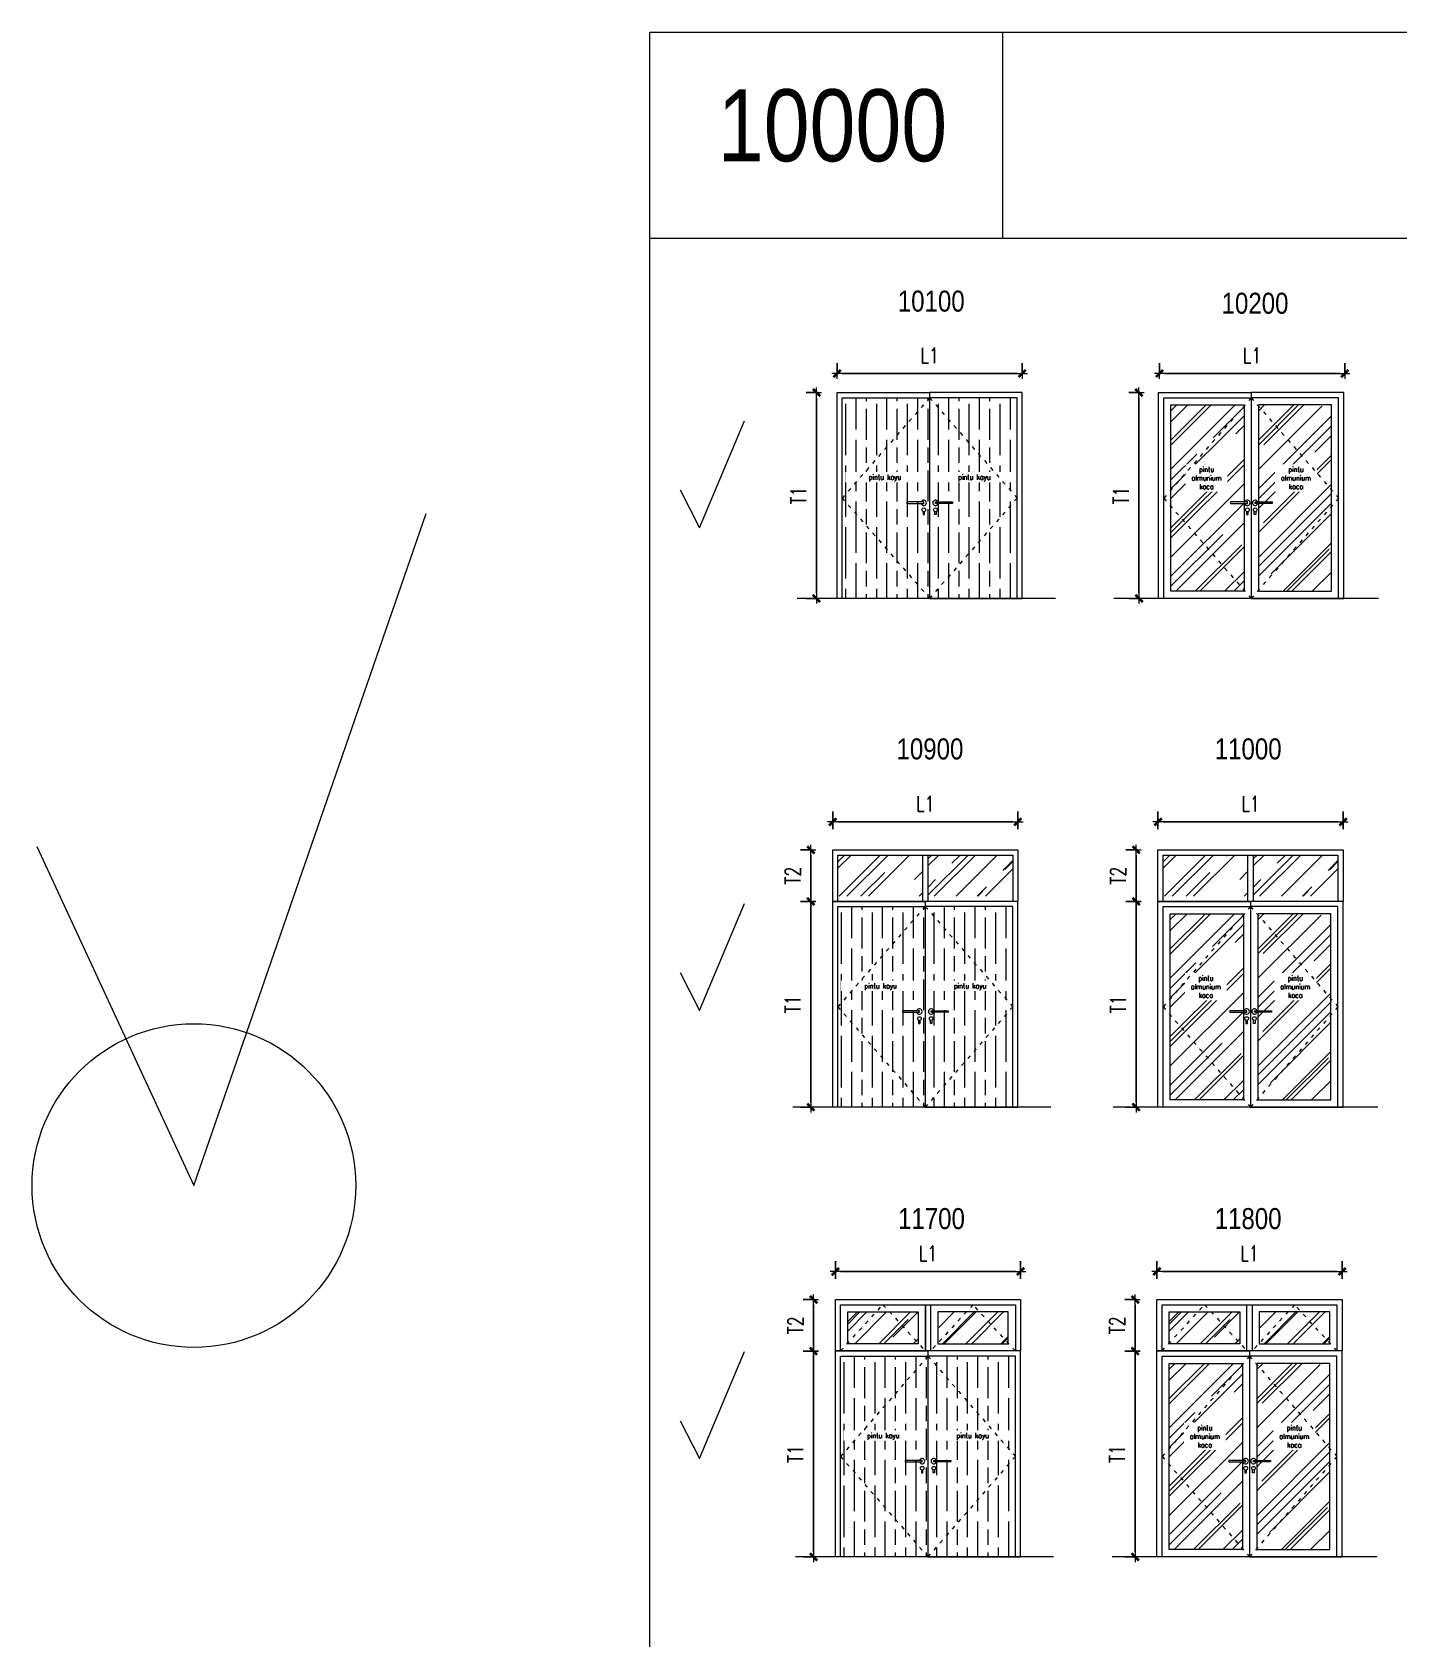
# Model space of a CAD drawing. Header units: centimetres. Extents: x 241563 to 294181, y -34797 to 61752.
# Drawn here: x 241729 to 255016, y 46141 to 61752 of the extents above; entities that cross this region are included whole.
import ezdxf

# ---------------------------------------------------------------- set-up
doc = ezdxf.new("R2010")
doc.units = ezdxf.units.CM
doc.header["$MEASUREMENT"] = 0
doc.linetypes.add('ACAD_ISO03W100', pattern=[30, 12, -18])
doc.layers.add('0.00', color=130, linetype='Continuous', lineweight=0)
doc.layers.add('0.09', color=30, linetype='Continuous', lineweight=9)
doc.styles.add('51DIM', font='SIMPLEX.shx', dxfattribs={"width": 0.85})
doc.styles.add('ISO', font='ARIALN.TTF')
doc.styles.add('TEXT', font='simplex.shx', dxfattribs={"width": 0.75})
doc.dimstyles.new('D100B', dxfattribs={"dimscale": 100, "dimtxt": 1.5, "dimasz": 0.5, "dimexe": 1, "dimexo": 2, "dimgap": 1, "dimtad": 1, "dimdec": 0, "dimzin": 0, "dimdsep": 46, "dimtxsty": 'TEXT', "dimblk1": 'tick', "dimblk2": 'tick', "dimsah": 1, "dimcen": 0, "dimclre": 15, "dimadec": 0, "dimazin": 0, "dimtfac": 1, "dimtdec": 0, "dimtix": 1, "dimtmove": 2, "dimatfit": 3, "dimldrblk": 'tick', "dimfxl": 1, "dimtolj": 1, "dimtzin": 0, "dimarcsym": 0})
pattern_1 = [(90, (1339.4, 39292.12), (300, -2e-14), [500, -100]), (90, (1439.4, 39192.12), (300, -2e-14), [300, -75, 150, -75]), (90, (1539.4, 39042.12), (300, -2e-14), [500, -100])]
pattern_2 = [(45, (1857.37, 39292.12), (254.55844, 678.8225), [4500, -600, 1500, -300]), (45, (2033.44, 39680.32), (-494.26764, 70.0036), [900, -99, 1800, -225]), (45, (1783.12, 39578.5), (960.95812, 1245.21504), [2400, -420, 1200, -300])]
pattern_3 = [(90, (1297.06, 34349.05), (300, -2e-14), [500, -100]), (90, (1397.06, 34249.05), (300, -2e-14), [300, -75, 150, -75]), (90, (1497.06, 34099.05), (300, -2e-14), [500, -100])]
pattern_4 = [(45, (1850.83, 34349.05), (254.55844, 678.8225), [4500, -600, 1500, -300]), (45, (2026.9, 34737.25), (-494.26764, 70.0036), [900, -99, 1800, -225]), (45, (1776.58, 34635.43), (960.95812, 1245.21504), [2400, -420, 1200, -300])]
pattern_5 = [(90, (1323.14, 29980.36), (300, -2e-14), [500, -100]), (90, (1423.14, 29880.36), (300, -2e-14), [300, -75, 150, -75]), (90, (1523.14, 29730.36), (300, -2e-14), [500, -100])]
pattern_6 = [(45, (1841.1, 29980.36), (254.55844, 678.8225), [4500, -600, 1500, -300]), (45, (2017.2, 30368.56), (-494.26764, 70.0036), [900, -99, 1800, -225]), (45, (1766.87, 30266.74), (960.95812, 1245.21504), [2400, -420, 1200, -300])]
pattern_7 = [(45, (-63713.97, 16622.5), (254.55844, 678.8225), [4500, -600, 1500, -300]), (45, (-63537.9, 17010.7), (-494.26764, 70.00357), [900, -99, 1800, -225]), (45, (-63788.21, 16908.87), (960.95812, 1245.21504), [2400, -420, 1200, -300])]
pattern_8 = [(45, (-60587.63, 16622.5), (254.55844, 678.8225), [4500, -600, 1500, -300]), (45, (-60411.56, 17010.7), (-494.26764, 70.00357), [900, -99, 1800, -225]), (45, (-60661.87, 16908.87), (960.95812, 1245.21504), [2400, -420, 1200, -300])]

# ---------------------------------------------------------------- blocks, each defined once
blk = doc.blocks.new('tick')
for p, q in [((-1, 0), (1, 0)), ((0, 1), (0, -1))]:
    blk.add_line(p, q)
at = {"const_width": 0.5}
blk.add_lwpolyline([(-0.71, -0.71), (0.71, 0.71)], dxfattribs=at)
blk = doc.blocks.new('*D11')
at = {"layer": '0.00', "color": 15, "linetype": 'Continuous', "lineweight": -2, "ltscale": 2, "transparency": 16777216}
for p, q in [((249354, 58250), (249254, 58250)), ((249354, 56250), (249254, 56250))]:
    blk.add_line(p, q, dxfattribs=at)
at = {"layer": '0.00', "color": 0, "linetype": 'Continuous', "lineweight": -2, "ltscale": 2, "transparency": 16777216}
blk.add_line((249354, 58200), (249354, 56300), dxfattribs=at)
at = {"layer": 'Defpoints', "color": 0, "linetype": 'Continuous', "ltscale": 2, "transparency": 16777216}
for p in [(249554, 58250), (249354, 56250), (249554, 56250)]:
    blk.add_point(p, dxfattribs=at)
at = {"layer": '0.00', "color": 0, "linetype": 'Continuous', "lineweight": -2, "ltscale": 2, "transparency": 16777216, "xscale": 50, "yscale": 50, "zscale": 50}
for p, rotation in [((249354, 58250), 90), ((249354, 56250), 270)]:
    blk.add_blockref('tick', p, dxfattribs=dict(at, rotation=rotation))
at = {"layer": '0.00', "color": 0, "linetype": 'Continuous', "ltscale": 2, "transparency": 16777216, "insert": (249179, 57250), "char_height": 150, "attachment_point": 5, "rotation": 90, "style": 'TEXT'}
blk.add_mtext('\\A1;T1', dxfattribs=at)
blk = doc.blocks.new('*D12')
at = {"layer": '0.00', "color": 15, "linetype": 'Continuous', "lineweight": -2, "ltscale": 2, "transparency": 16777216}
for p, q in [((249554, 58450), (249554, 58535)), ((251354, 58450), (251354, 58535))]:
    blk.add_line(p, q, dxfattribs=at)
at = {"layer": '0.00', "color": 0, "linetype": 'Continuous', "lineweight": -2, "ltscale": 2, "transparency": 16777216}
blk.add_line((249604, 58435), (251304, 58435), dxfattribs=at)
at = {"layer": 'Defpoints', "color": 0, "linetype": 'Continuous', "ltscale": 2, "transparency": 16777216}
for p in [(251354, 58435), (249554, 58250), (251354, 58250)]:
    blk.add_point(p, dxfattribs=at)
at = {"layer": '0.00', "color": 0, "linetype": 'Continuous', "lineweight": -2, "ltscale": 2, "transparency": 16777216, "xscale": 50, "yscale": 50, "zscale": 50, "rotation": 180}
blk.add_blockref('tick', (249554, 58435), dxfattribs=at)
at = {"layer": '0.00', "color": 0, "linetype": 'Continuous', "lineweight": -2, "ltscale": 2, "transparency": 16777216, "xscale": 50, "yscale": 50, "zscale": 50}
blk.add_blockref('tick', (251354, 58435), dxfattribs=at)
at = {"layer": '0.00', "color": 0, "linetype": 'Continuous', "ltscale": 2, "transparency": 16777216, "insert": (250454, 58610), "char_height": 150, "attachment_point": 5, "style": 'TEXT'}
blk.add_mtext('\\A1;L1', dxfattribs=at)
blk = doc.blocks.new('*D14')
at = {"layer": '0.00', "color": 15, "linetype": 'Continuous', "lineweight": -2, "ltscale": 2, "transparency": 16777216}
for p, q in [((252489, 58250), (252389, 58250)), ((252489, 56250), (252389, 56250))]:
    blk.add_line(p, q, dxfattribs=at)
at = {"layer": '0.00', "color": 0, "linetype": 'Continuous', "lineweight": -2, "ltscale": 2, "transparency": 16777216}
blk.add_line((252489, 58200), (252489, 56300), dxfattribs=at)
at = {"layer": 'Defpoints', "color": 0, "linetype": 'Continuous', "ltscale": 2, "transparency": 16777216}
for p in [(252689, 58250), (252489, 56250), (252689, 56250)]:
    blk.add_point(p, dxfattribs=at)
at = {"layer": '0.00', "color": 0, "linetype": 'Continuous', "lineweight": -2, "ltscale": 2, "transparency": 16777216, "xscale": 50, "yscale": 50, "zscale": 50}
for p, rotation in [((252489, 58250), 90), ((252489, 56250), 270)]:
    blk.add_blockref('tick', p, dxfattribs=dict(at, rotation=rotation))
at = {"layer": '0.00', "color": 0, "linetype": 'Continuous', "ltscale": 2, "transparency": 16777216, "insert": (252314, 57250), "char_height": 150, "attachment_point": 5, "rotation": 90, "style": 'TEXT'}
blk.add_mtext('\\A1;T1', dxfattribs=at)
blk = doc.blocks.new('*D13')
at = {"layer": '0.00', "color": 15, "linetype": 'Continuous', "lineweight": -2, "ltscale": 2, "transparency": 16777216}
for p, q in [((252689, 58450), (252689, 58535)), ((254489, 58450), (254489, 58535))]:
    blk.add_line(p, q, dxfattribs=at)
at = {"layer": '0.00', "color": 0, "linetype": 'Continuous', "lineweight": -2, "ltscale": 2, "transparency": 16777216}
blk.add_line((252739, 58435), (254439, 58435), dxfattribs=at)
at = {"layer": 'Defpoints', "color": 0, "linetype": 'Continuous', "ltscale": 2, "transparency": 16777216}
for p in [(254489, 58435), (252689, 58250), (254489, 58250)]:
    blk.add_point(p, dxfattribs=at)
at = {"layer": '0.00', "color": 0, "linetype": 'Continuous', "lineweight": -2, "ltscale": 2, "transparency": 16777216, "xscale": 50, "yscale": 50, "zscale": 50, "rotation": 180}
blk.add_blockref('tick', (252689, 58435), dxfattribs=at)
at = {"layer": '0.00', "color": 0, "linetype": 'Continuous', "lineweight": -2, "ltscale": 2, "transparency": 16777216, "xscale": 50, "yscale": 50, "zscale": 50}
blk.add_blockref('tick', (254489, 58435), dxfattribs=at)
at = {"layer": '0.00', "color": 0, "linetype": 'Continuous', "ltscale": 2, "transparency": 16777216, "insert": (253589, 58610), "char_height": 150, "attachment_point": 5, "style": 'TEXT'}
blk.add_mtext('\\A1;L1', dxfattribs=at)
blk = doc.blocks.new('*D27')
at = {"layer": '0.00', "color": 15, "linetype": 'Continuous', "lineweight": -2, "ltscale": 2, "transparency": 16777216}
for p, q in [((249312, 53307), (249199, 53307)), ((249312, 51307), (249199, 51307))]:
    blk.add_line(p, q, dxfattribs=at)
at = {"layer": '0.00', "color": 0, "linetype": 'Continuous', "lineweight": -2, "ltscale": 2, "transparency": 16777216}
blk.add_line((249299, 51357), (249299, 53257), dxfattribs=at)
at = {"layer": 'Defpoints', "color": 0, "linetype": 'Continuous', "ltscale": 2, "transparency": 16777216}
for p in [(249299, 53307), (249512, 53307), (249512, 51307)]:
    blk.add_point(p, dxfattribs=at)
at = {"layer": '0.00', "color": 0, "linetype": 'Continuous', "lineweight": -2, "ltscale": 2, "transparency": 16777216, "xscale": 50, "yscale": 50, "zscale": 50}
for p, rotation in [((249299, 53307), 90), ((249299, 51307), 270)]:
    blk.add_blockref('tick', p, dxfattribs=dict(at, rotation=rotation))
at = {"layer": '0.00', "color": 0, "linetype": 'Continuous', "ltscale": 2, "transparency": 16777216, "insert": (249124, 52307), "char_height": 150, "attachment_point": 5, "rotation": 90, "style": 'TEXT'}
blk.add_mtext('\\A1;T1', dxfattribs=at)
blk = doc.blocks.new('*D28')
at = {"layer": '0.00', "color": 15, "linetype": 'Continuous', "lineweight": -2, "ltscale": 2, "transparency": 16777216}
for p, q in [((249312, 53807), (249199, 53807)), ((249312, 53307), (249199, 53307))]:
    blk.add_line(p, q, dxfattribs=at)
at = {"layer": '0.00', "color": 0, "linetype": 'Continuous', "lineweight": -2, "ltscale": 2, "transparency": 16777216}
blk.add_line((249299, 53357), (249299, 53757), dxfattribs=at)
at = {"layer": 'Defpoints', "color": 0, "linetype": 'Continuous', "ltscale": 2, "transparency": 16777216}
for p in [(249299, 53807), (249512, 53807), (249512, 53307)]:
    blk.add_point(p, dxfattribs=at)
at = {"layer": '0.00', "color": 0, "linetype": 'Continuous', "lineweight": -2, "ltscale": 2, "transparency": 16777216, "xscale": 50, "yscale": 50, "zscale": 50}
for p, rotation in [((249299, 53807), 90), ((249299, 53307), 270)]:
    blk.add_blockref('tick', p, dxfattribs=dict(at, rotation=rotation))
at = {"layer": '0.00', "color": 0, "linetype": 'Continuous', "ltscale": 2, "transparency": 16777216, "insert": (249124, 53557), "char_height": 150, "attachment_point": 5, "rotation": 90, "style": 'TEXT'}
blk.add_mtext('\\A1;T2', dxfattribs=at)
blk = doc.blocks.new('*D29')
at = {"layer": '0.00', "color": 15, "linetype": 'Continuous', "lineweight": -2, "ltscale": 2, "transparency": 16777216}
for p, q in [((249512, 54007), (249512, 54179)), ((251312, 54007), (251312, 54179))]:
    blk.add_line(p, q, dxfattribs=at)
at = {"layer": '0.00', "color": 0, "linetype": 'Continuous', "lineweight": -2, "ltscale": 2, "transparency": 16777216}
blk.add_line((249562, 54079), (251262, 54079), dxfattribs=at)
at = {"layer": 'Defpoints', "color": 0, "linetype": 'Continuous', "ltscale": 2, "transparency": 16777216}
for p in [(251312, 54079), (249512, 53807), (251312, 53807)]:
    blk.add_point(p, dxfattribs=at)
at = {"layer": '0.00', "color": 0, "linetype": 'Continuous', "lineweight": -2, "ltscale": 2, "transparency": 16777216, "xscale": 50, "yscale": 50, "zscale": 50, "rotation": 180}
blk.add_blockref('tick', (249512, 54079), dxfattribs=at)
at = {"layer": '0.00', "color": 0, "linetype": 'Continuous', "lineweight": -2, "ltscale": 2, "transparency": 16777216, "xscale": 50, "yscale": 50, "zscale": 50}
blk.add_blockref('tick', (251312, 54079), dxfattribs=at)
at = {"layer": '0.00', "color": 0, "linetype": 'Continuous', "ltscale": 2, "transparency": 16777216, "insert": (250412, 54254), "char_height": 150, "attachment_point": 5, "style": 'TEXT'}
blk.add_mtext('\\A1;L1', dxfattribs=at)
blk = doc.blocks.new('*D32')
at = {"layer": '0.00', "color": 15, "linetype": 'Continuous', "lineweight": -2, "ltscale": 2, "transparency": 16777216}
for p, q in [((252474, 53307), (252361, 53307)), ((252474, 51307), (252361, 51307))]:
    blk.add_line(p, q, dxfattribs=at)
at = {"layer": '0.00', "color": 0, "linetype": 'Continuous', "lineweight": -2, "ltscale": 2, "transparency": 16777216}
blk.add_line((252461, 51357), (252461, 53257), dxfattribs=at)
at = {"layer": 'Defpoints', "color": 0, "linetype": 'Continuous', "ltscale": 2, "transparency": 16777216}
for p in [(252461, 53307), (252674, 53307), (252674, 51307)]:
    blk.add_point(p, dxfattribs=at)
at = {"layer": '0.00', "color": 0, "linetype": 'Continuous', "lineweight": -2, "ltscale": 2, "transparency": 16777216, "xscale": 50, "yscale": 50, "zscale": 50}
for p, rotation in [((252461, 53307), 90), ((252461, 51307), 270)]:
    blk.add_blockref('tick', p, dxfattribs=dict(at, rotation=rotation))
at = {"layer": '0.00', "color": 0, "linetype": 'Continuous', "ltscale": 2, "transparency": 16777216, "insert": (252286, 52307), "char_height": 150, "attachment_point": 5, "rotation": 90, "style": 'TEXT'}
blk.add_mtext('\\A1;T1', dxfattribs=at)
blk = doc.blocks.new('*D30')
at = {"layer": '0.00', "color": 15, "linetype": 'Continuous', "lineweight": -2, "ltscale": 2, "transparency": 16777216}
for p, q in [((252474, 53807), (252361, 53807)), ((252474, 53307), (252361, 53307))]:
    blk.add_line(p, q, dxfattribs=at)
at = {"layer": '0.00', "color": 0, "linetype": 'Continuous', "lineweight": -2, "ltscale": 2, "transparency": 16777216}
blk.add_line((252461, 53357), (252461, 53757), dxfattribs=at)
at = {"layer": 'Defpoints', "color": 0, "linetype": 'Continuous', "ltscale": 2, "transparency": 16777216}
for p in [(252461, 53807), (252674, 53807), (252674, 53307)]:
    blk.add_point(p, dxfattribs=at)
at = {"layer": '0.00', "color": 0, "linetype": 'Continuous', "lineweight": -2, "ltscale": 2, "transparency": 16777216, "xscale": 50, "yscale": 50, "zscale": 50}
for p, rotation in [((252461, 53807), 90), ((252461, 53307), 270)]:
    blk.add_blockref('tick', p, dxfattribs=dict(at, rotation=rotation))
at = {"layer": '0.00', "color": 0, "linetype": 'Continuous', "ltscale": 2, "transparency": 16777216, "insert": (252286, 53557), "char_height": 150, "attachment_point": 5, "rotation": 90, "style": 'TEXT'}
blk.add_mtext('\\A1;T2', dxfattribs=at)
blk = doc.blocks.new('*D31')
at = {"layer": '0.00', "color": 15, "linetype": 'Continuous', "lineweight": -2, "ltscale": 2, "transparency": 16777216}
for p, q in [((252674, 54007), (252674, 54179)), ((254474, 54007), (254474, 54179))]:
    blk.add_line(p, q, dxfattribs=at)
at = {"layer": '0.00', "color": 0, "linetype": 'Continuous', "lineweight": -2, "ltscale": 2, "transparency": 16777216}
blk.add_line((252724, 54079), (254424, 54079), dxfattribs=at)
at = {"layer": 'Defpoints', "color": 0, "linetype": 'Continuous', "ltscale": 2, "transparency": 16777216}
for p in [(254474, 54079), (252674, 53807), (254474, 53807)]:
    blk.add_point(p, dxfattribs=at)
at = {"layer": '0.00', "color": 0, "linetype": 'Continuous', "lineweight": -2, "ltscale": 2, "transparency": 16777216, "xscale": 50, "yscale": 50, "zscale": 50, "rotation": 180}
blk.add_blockref('tick', (252674, 54079), dxfattribs=at)
at = {"layer": '0.00', "color": 0, "linetype": 'Continuous', "lineweight": -2, "ltscale": 2, "transparency": 16777216, "xscale": 50, "yscale": 50, "zscale": 50}
blk.add_blockref('tick', (254474, 54079), dxfattribs=at)
at = {"layer": '0.00', "color": 0, "linetype": 'Continuous', "ltscale": 2, "transparency": 16777216, "insert": (253574, 54254), "char_height": 150, "attachment_point": 5, "style": 'TEXT'}
blk.add_mtext('\\A1;L1', dxfattribs=at)
blk = doc.blocks.new('*D51')
at = {"layer": '0.00', "color": 15, "linetype": 'Continuous', "lineweight": -2, "ltscale": 2, "transparency": 16777216}
for p, q in [((249338, 48938), (249225, 48938)), ((249338, 46938), (249225, 46938))]:
    blk.add_line(p, q, dxfattribs=at)
at = {"layer": '0.00', "color": 0, "linetype": 'Continuous', "lineweight": -2, "ltscale": 2, "transparency": 16777216}
blk.add_line((249325, 46988), (249325, 48888), dxfattribs=at)
at = {"layer": 'Defpoints', "color": 0, "linetype": 'Continuous', "ltscale": 2, "transparency": 16777216}
for p in [(249325, 48938), (249538, 48938), (249538, 46938)]:
    blk.add_point(p, dxfattribs=at)
at = {"layer": '0.00', "color": 0, "linetype": 'Continuous', "lineweight": -2, "ltscale": 2, "transparency": 16777216, "xscale": 50, "yscale": 50, "zscale": 50}
for p, rotation in [((249325, 48938), 90), ((249325, 46938), 270)]:
    blk.add_blockref('tick', p, dxfattribs=dict(at, rotation=rotation))
at = {"layer": '0.00', "color": 0, "linetype": 'Continuous', "ltscale": 2, "transparency": 16777216, "insert": (249150, 47938), "char_height": 150, "attachment_point": 5, "rotation": 90, "style": 'TEXT'}
blk.add_mtext('\\A1;T1', dxfattribs=at)
blk = doc.blocks.new('*D52')
at = {"layer": '0.00', "color": 15, "linetype": 'Continuous', "lineweight": -2, "ltscale": 2, "transparency": 16777216}
for p, q in [((249338, 49438), (249225, 49438)), ((249338, 48938), (249225, 48938))]:
    blk.add_line(p, q, dxfattribs=at)
at = {"layer": '0.00', "color": 0, "linetype": 'Continuous', "lineweight": -2, "ltscale": 2, "transparency": 16777216}
blk.add_line((249325, 48988), (249325, 49388), dxfattribs=at)
at = {"layer": 'Defpoints', "color": 0, "linetype": 'Continuous', "ltscale": 2, "transparency": 16777216}
for p in [(249325, 49438), (249538, 49438), (249538, 48938)]:
    blk.add_point(p, dxfattribs=at)
at = {"layer": '0.00', "color": 0, "linetype": 'Continuous', "lineweight": -2, "ltscale": 2, "transparency": 16777216, "xscale": 50, "yscale": 50, "zscale": 50}
for p, rotation in [((249325, 49438), 90), ((249325, 48938), 270)]:
    blk.add_blockref('tick', p, dxfattribs=dict(at, rotation=rotation))
at = {"layer": '0.00', "color": 0, "linetype": 'Continuous', "ltscale": 2, "transparency": 16777216, "insert": (249150, 49188), "char_height": 150, "attachment_point": 5, "rotation": 90, "style": 'TEXT'}
blk.add_mtext('\\A1;T2', dxfattribs=at)
blk = doc.blocks.new('*D53')
at = {"layer": '0.00', "color": 15, "linetype": 'Continuous', "lineweight": -2, "ltscale": 2, "transparency": 16777216}
for p, q in [((249538, 49638), (249538, 49811)), ((251338, 49638), (251338, 49811))]:
    blk.add_line(p, q, dxfattribs=at)
at = {"layer": '0.00', "color": 0, "linetype": 'Continuous', "lineweight": -2, "ltscale": 2, "transparency": 16777216}
blk.add_line((249588, 49711), (251288, 49711), dxfattribs=at)
at = {"layer": 'Defpoints', "color": 0, "linetype": 'Continuous', "ltscale": 2, "transparency": 16777216}
for p in [(251338, 49711), (249538, 49438), (251338, 49438)]:
    blk.add_point(p, dxfattribs=at)
at = {"layer": '0.00', "color": 0, "linetype": 'Continuous', "lineweight": -2, "ltscale": 2, "transparency": 16777216, "xscale": 50, "yscale": 50, "zscale": 50, "rotation": 180}
blk.add_blockref('tick', (249538, 49711), dxfattribs=at)
at = {"layer": '0.00', "color": 0, "linetype": 'Continuous', "lineweight": -2, "ltscale": 2, "transparency": 16777216, "xscale": 50, "yscale": 50, "zscale": 50}
blk.add_blockref('tick', (251338, 49711), dxfattribs=at)
at = {"layer": '0.00', "color": 0, "linetype": 'Continuous', "ltscale": 2, "transparency": 16777216, "insert": (250438, 49886), "char_height": 150, "attachment_point": 5, "style": 'TEXT'}
blk.add_mtext('\\A1;L1', dxfattribs=at)
blk = doc.blocks.new('*D54')
at = {"layer": '0.00', "color": 15, "linetype": 'Continuous', "lineweight": -2, "ltscale": 2, "transparency": 16777216}
for p, q in [((252464, 48938), (252352, 48938)), ((252464, 46938), (252352, 46938))]:
    blk.add_line(p, q, dxfattribs=at)
at = {"layer": '0.00', "color": 0, "linetype": 'Continuous', "lineweight": -2, "ltscale": 2, "transparency": 16777216}
blk.add_line((252452, 46988), (252452, 48888), dxfattribs=at)
at = {"layer": 'Defpoints', "color": 0, "linetype": 'Continuous', "ltscale": 2, "transparency": 16777216}
for p in [(252452, 48938), (252664, 48938), (252664, 46938)]:
    blk.add_point(p, dxfattribs=at)
at = {"layer": '0.00', "color": 0, "linetype": 'Continuous', "lineweight": -2, "ltscale": 2, "transparency": 16777216, "xscale": 50, "yscale": 50, "zscale": 50}
for p, rotation in [((252452, 48938), 90), ((252452, 46938), 270)]:
    blk.add_blockref('tick', p, dxfattribs=dict(at, rotation=rotation))
at = {"layer": '0.00', "color": 0, "linetype": 'Continuous', "ltscale": 2, "transparency": 16777216, "insert": (252277, 47938), "char_height": 150, "attachment_point": 5, "rotation": 90, "style": 'TEXT'}
blk.add_mtext('\\A1;T1', dxfattribs=at)
blk = doc.blocks.new('*D55')
at = {"layer": '0.00', "color": 15, "linetype": 'Continuous', "lineweight": -2, "ltscale": 2, "transparency": 16777216}
for p, q in [((252464, 49438), (252352, 49438)), ((252464, 48938), (252352, 48938))]:
    blk.add_line(p, q, dxfattribs=at)
at = {"layer": '0.00', "color": 0, "linetype": 'Continuous', "lineweight": -2, "ltscale": 2, "transparency": 16777216}
blk.add_line((252452, 48988), (252452, 49388), dxfattribs=at)
at = {"layer": 'Defpoints', "color": 0, "linetype": 'Continuous', "ltscale": 2, "transparency": 16777216}
for p in [(252452, 49438), (252664, 49438), (252664, 48938)]:
    blk.add_point(p, dxfattribs=at)
at = {"layer": '0.00', "color": 0, "linetype": 'Continuous', "lineweight": -2, "ltscale": 2, "transparency": 16777216, "xscale": 50, "yscale": 50, "zscale": 50}
for p, rotation in [((252452, 49438), 90), ((252452, 48938), 270)]:
    blk.add_blockref('tick', p, dxfattribs=dict(at, rotation=rotation))
at = {"layer": '0.00', "color": 0, "linetype": 'Continuous', "ltscale": 2, "transparency": 16777216, "insert": (252277, 49188), "char_height": 150, "attachment_point": 5, "rotation": 90, "style": 'TEXT'}
blk.add_mtext('\\A1;T2', dxfattribs=at)
blk = doc.blocks.new('*D56')
at = {"layer": '0.00', "color": 15, "linetype": 'Continuous', "lineweight": -2, "ltscale": 2, "transparency": 16777216}
for p, q in [((252664, 49638), (252664, 49811)), ((254464, 49638), (254464, 49811))]:
    blk.add_line(p, q, dxfattribs=at)
at = {"layer": '0.00', "color": 0, "linetype": 'Continuous', "lineweight": -2, "ltscale": 2, "transparency": 16777216}
blk.add_line((252714, 49711), (254414, 49711), dxfattribs=at)
at = {"layer": 'Defpoints', "color": 0, "linetype": 'Continuous', "ltscale": 2, "transparency": 16777216}
for p in [(254464, 49711), (252664, 49438), (254464, 49438)]:
    blk.add_point(p, dxfattribs=at)
at = {"layer": '0.00', "color": 0, "linetype": 'Continuous', "lineweight": -2, "ltscale": 2, "transparency": 16777216, "xscale": 50, "yscale": 50, "zscale": 50, "rotation": 180}
blk.add_blockref('tick', (252664, 49711), dxfattribs=at)
at = {"layer": '0.00', "color": 0, "linetype": 'Continuous', "lineweight": -2, "ltscale": 2, "transparency": 16777216, "xscale": 50, "yscale": 50, "zscale": 50}
blk.add_blockref('tick', (254464, 49711), dxfattribs=at)
at = {"layer": '0.00', "color": 0, "linetype": 'Continuous', "ltscale": 2, "transparency": 16777216, "insert": (253564, 49886), "char_height": 150, "attachment_point": 5, "style": 'TEXT'}
blk.add_mtext('\\A1;L1', dxfattribs=at)

msp = doc.modelspace()

# ---------------------------------------------------------------- hatches: boundary and pattern name
at = {"layer": '0.00', "linetype": 'Continuous', "ltscale": 2, "true_color": 0xcd6928}
h = msp.add_hatch(dxfattribs=at)
h.set_pattern_fill('GOST_WOOD', color=32, scale=50)
h.set_pattern_definition(pattern_1)
h.paths.add_polyline_path([(250453.9, 56250.2), (251303.9, 56250.2), (251303.9, 58200.2), (250453.9, 58200.2)])
at = {"layer": '0.00', "linetype": 'Continuous', "ltscale": 2}
h = msp.add_hatch(dxfattribs=at)
h.set_pattern_fill('AR-RROOF', color=4, scale=300, angle=45)
h.set_pattern_definition(pattern_2)
h.paths.add_polyline_path([(253510.2, 56320.2), (252800.2, 56320.2), (252800.2, 58130.2), (253510.2, 58130.2)])
h = msp.add_hatch(dxfattribs=at)
h.set_pattern_fill('AR-RROOF', color=4, scale=300, angle=45)
h.set_pattern_definition(pattern_2)
h.paths.add_polyline_path([(253650.2, 56320.2), (254360.2, 56320.2), (254360.2, 58130.2), (253650.2, 58130.2)])
h = msp.add_hatch(dxfattribs=at)
h.set_pattern_fill('AR-RROOF', color=4, scale=300, angle=45)
h.set_pattern_definition([(45, (-38546.47, 20991.18), (254.55844, 678.8225), [4500, -600, 1500, -300]), (45, (-38370.4, 21379.4), (-494.26764, 70.00357), [900, -99, 1800, -225]), (45, (-38620.72, 21277.56), (960.95812, 1245.21504), [2400, -420, 1200, -300])])
h.paths.add_polyline_path([(251261.6, 53757.1), (250436.6, 53757.1), (250436.6, 53357.1), (251261.6, 53357.1)])
h.paths.add_polyline_path([(250386.6, 53757.1), (249561.6, 53757.1), (249561.6, 53357.1), (250386.6, 53357.1)])
h = msp.add_hatch(dxfattribs=at)
h.set_pattern_fill('AR-RROOF', color=4, scale=300, angle=45)
h.set_pattern_definition([(45, (-35384.34, 20991.18), (254.55844, 678.8225), [4500, -600, 1500, -300]), (45, (-35208.27, 21379.4), (-494.26764, 70.00357), [900, -99, 1800, -225]), (45, (-35458.59, 21277.56), (960.95812, 1245.21504), [2400, -420, 1200, -300])])
h.paths.add_polyline_path([(254423.7, 53757.1), (253598.7, 53757.1), (253598.7, 53357.1), (254423.7, 53357.1)])
h.paths.add_polyline_path([(253548.7, 53757.1), (252723.7, 53757.1), (252723.7, 53357.1), (253548.7, 53357.1)])
at = {"layer": '0.00', "linetype": 'Continuous', "ltscale": 2, "true_color": 0xcd6928}
h = msp.add_hatch(dxfattribs=at)
h.set_pattern_fill('GOST_WOOD', color=32, scale=50)
h.set_pattern_definition(pattern_3)
h.paths.add_polyline_path([(250411.6, 51307.1), (251261.6, 51307.1), (251261.6, 53257.1), (250411.6, 53257.1)])
at = {"layer": '0.00', "linetype": 'Continuous', "ltscale": 2}
h = msp.add_hatch(dxfattribs=at)
h.set_pattern_fill('AR-RROOF', color=4, scale=300, angle=45)
h.set_pattern_definition(pattern_4)
h.paths.add_polyline_path([(253503.7, 51377.1), (252793.7, 51377.1), (252793.7, 53187.1), (253503.7, 53187.1)])
h = msp.add_hatch(dxfattribs=at)
h.set_pattern_fill('AR-RROOF', color=4, scale=300, angle=45)
h.set_pattern_definition(pattern_4)
h.paths.add_polyline_path([(253643.7, 51377.1), (254353.7, 51377.1), (254353.7, 53187.1), (253643.7, 53187.1)])
h = msp.add_hatch(dxfattribs=at)
h.set_pattern_fill('AR-RROOF', color=4, scale=300, angle=45)
h.set_pattern_definition(pattern_7)
h.paths.add_polyline_path([(249657.7, 49318.4), (250342.7, 49318.4), (250342.7, 49008.4), (249657.7, 49008.4)])
h = msp.add_hatch(dxfattribs=at)
h.set_pattern_fill('AR-RROOF', color=4, scale=300, angle=45)
h.set_pattern_definition(pattern_7)
h.paths.add_polyline_path([(251217.7, 49318.4), (250532.7, 49318.4), (250532.7, 49008.4), (251217.7, 49008.4)])
h = msp.add_hatch(dxfattribs=at)
h.set_pattern_fill('AR-RROOF', color=4, scale=300, angle=45)
h.set_pattern_definition(pattern_8)
h.paths.add_polyline_path([(252784, 49318.4), (253469, 49318.4), (253469, 49008.4), (252784, 49008.4)])
h = msp.add_hatch(dxfattribs=at)
h.set_pattern_fill('AR-RROOF', color=4, scale=300, angle=45)
h.set_pattern_definition(pattern_8)
h.paths.add_polyline_path([(254344, 49318.4), (253659, 49318.4), (253659, 49008.4), (254344, 49008.4)])
at = {"layer": '0.00', "linetype": 'Continuous', "ltscale": 2, "true_color": 0xcd6928}
h = msp.add_hatch(dxfattribs=at)
h.set_pattern_fill('GOST_WOOD', color=32, scale=50)
h.set_pattern_definition(pattern_5)
h.paths.add_polyline_path([(250437.7, 46938.4), (251287.7, 46938.4), (251287.7, 48888.4), (250437.7, 48888.4)])
at = {"layer": '0.00', "linetype": 'Continuous', "ltscale": 2}
h = msp.add_hatch(dxfattribs=at)
h.set_pattern_fill('AR-RROOF', color=4, scale=300, angle=45)
h.set_pattern_definition(pattern_6)
h.paths.add_polyline_path([(253494, 47008.4), (252784, 47008.4), (252784, 48818.4), (253494, 48818.4)])
h = msp.add_hatch(dxfattribs=at)
h.set_pattern_fill('AR-RROOF', color=4, scale=300, angle=45)
h.set_pattern_definition(pattern_6)
h.paths.add_polyline_path([(253634, 47008.4), (254344, 47008.4), (254344, 48818.4), (253634, 48818.4)])

# ---------------------------------------------------------------- linework, layer by layer
at = {"layer": '0.00', "color": 40, "linetype": 'Continuous', "ltscale": 0.5, "true_color": 0xf8d731}
for p, q in [((251676, 56250.2), (249165.3, 56250.2)), ((254818.8, 56250.2), (252245.6, 56250.2)), ((251633.6, 51307.1), (249123, 51307.1)), ((254812.3, 51307.1), (252239, 51307.1)), ((251659.7, 46938.4), (249149.1, 46938.4)), ((254802.6, 46938.4), (252229.3, 46938.4))]:
    msp.add_line(p, q, dxfattribs=at)
at = {"layer": '0.00', "color": 40, "linetype": 'Continuous', "ltscale": 2, "true_color": 0xf8d731}
for points in [[(247733.3, 61752.2), (288740.3, 61752.2), (288740.3, 59746.7), (247733.3, 59746.7)], [(247733.3, 61752.2), (251163.3, 61752.2), (251163.3, 59746.7), (247733.3, 59746.7)]]:
    msp.add_lwpolyline(points, close=True, dxfattribs=at)
at = {"layer": '0.00', "color": 40, "linetype": 'Continuous', "ltscale": 0.5, "true_color": 0xf8d731}
for points in [[(250453.9, 56250.2), (251353.9, 56250.2), (251353.9, 58250.2), (250453.9, 58250.2)], [(253580.2, 56250.2), (252680.2, 56250.2), (252680.2, 58250.2), (253580.2, 58250.2)], [(253580.2, 56250.2), (254480.2, 56250.2), (254480.2, 58250.2), (253580.2, 58250.2)], [(250453.9, 56250.2), (251303.9, 56250.2), (251303.9, 58200.2), (250453.9, 58200.2)], [(253580.2, 56250.2), (252730.2, 56250.2), (252730.2, 58200.2), (253580.2, 58200.2)], [(253510.2, 56320.2), (252800.2, 56320.2), (252800.2, 58130.2), (253510.2, 58130.2)], [(253580.2, 56250.2), (254430.2, 56250.2), (254430.2, 58200.2), (253580.2, 58200.2)], [(253650.2, 56320.2), (254360.2, 56320.2), (254360.2, 58130.2), (253650.2, 58130.2)], [(250397.1, 57187.7), (250231.8, 57187.7), (250231.8, 57172), (250397.1, 57172)], [(250510.7, 57187.7), (250676.1, 57187.7), (250676.1, 57172), (250510.7, 57172)], [(253542.8, 57187.7), (253377.5, 57187.7), (253377.5, 57172), (253542.8, 57172)], [(253617.7, 57187.7), (253783, 57187.7), (253783, 57172), (253617.7, 57172)], [(249511.6, 53807.1), (251311.6, 53807.1), (251311.6, 53307.1), (249511.6, 53307.1)], [(249561.6, 53757.1), (251261.6, 53757.1), (251261.6, 53307.1), (249561.6, 53307.1)], [(250386.6, 53757.1), (250436.6, 53757.1), (250436.6, 53307.1), (250386.6, 53307.1)], [(252673.7, 53807.1), (254473.7, 53807.1), (254473.7, 53307.1), (252673.7, 53307.1)], [(252723.7, 53757.1), (254423.7, 53757.1), (254423.7, 53307.1), (252723.7, 53307.1)], [(253548.7, 53757.1), (253598.7, 53757.1), (253598.7, 53307.1), (253548.7, 53307.1)], [(250411.6, 51307.1), (251311.6, 51307.1), (251311.6, 53307.1), (250411.6, 53307.1)], [(250411.6, 51307.1), (251261.6, 51307.1), (251261.6, 53257.1), (250411.6, 53257.1)], [(253573.7, 51307.1), (252673.7, 51307.1), (252673.7, 53307.1), (253573.7, 53307.1)], [(253573.7, 51307.1), (252723.7, 51307.1), (252723.7, 53257.1), (253573.7, 53257.1)], [(253573.7, 51307.1), (254473.7, 51307.1), (254473.7, 53307.1), (253573.7, 53307.1)], [(253573.7, 51307.1), (254423.7, 51307.1), (254423.7, 53257.1), (253573.7, 53257.1)], [(253503.7, 51377.1), (252793.7, 51377.1), (252793.7, 53187.1), (253503.7, 53187.1)], [(253643.7, 51377.1), (254353.7, 51377.1), (254353.7, 53187.1), (253643.7, 53187.1)], [(250354.7, 52244.6), (250189.4, 52244.6), (250189.4, 52228.9), (250354.7, 52228.9)], [(250468.4, 52244.6), (250633.7, 52244.6), (250633.7, 52228.9), (250468.4, 52228.9)], [(253536.2, 52244.6), (253370.9, 52244.6), (253370.9, 52228.9), (253536.2, 52228.9)], [(253611.2, 52244.6), (253776.5, 52244.6), (253776.5, 52228.9), (253611.2, 52228.9)], [(249537.7, 49438.4), (251337.7, 49438.4), (251337.7, 48938.4), (249537.7, 48938.4)], [(249587.7, 49388.4), (251287.7, 49388.4), (251287.7, 48938.4), (249587.7, 48938.4)], [(249587.7, 49388.4), (250412.7, 49388.4), (250412.7, 48938.4), (249587.7, 48938.4)], [(250412.7, 49388.4), (250462.7, 49388.4), (250462.7, 48938.4), (250412.7, 48938.4)], [(252664, 49438.4), (254464, 49438.4), (254464, 48938.4), (252664, 48938.4)], [(252714, 49388.4), (254414, 49388.4), (254414, 48938.4), (252714, 48938.4)], [(253539, 49388.4), (253589, 49388.4), (253589, 48938.4), (253539, 48938.4)], [(249657.7, 49318.4), (250342.7, 49318.4), (250342.7, 49008.4), (249657.7, 49008.4)], [(251217.7, 49318.4), (250532.7, 49318.4), (250532.7, 49008.4), (251217.7, 49008.4)], [(252784, 49318.4), (253469, 49318.4), (253469, 49008.4), (252784, 49008.4)], [(254344, 49318.4), (253659, 49318.4), (253659, 49008.4), (254344, 49008.4)], [(250437.7, 46938.4), (251337.7, 46938.4), (251337.7, 48938.4), (250437.7, 48938.4)], [(250437.7, 46938.4), (251287.7, 46938.4), (251287.7, 48888.4), (250437.7, 48888.4)], [(253564, 46938.4), (252664, 46938.4), (252664, 48938.4), (253564, 48938.4)], [(253564, 46938.4), (252714, 46938.4), (252714, 48888.4), (253564, 48888.4)], [(253564, 46938.4), (254464, 46938.4), (254464, 48938.4), (253564, 48938.4)], [(253564, 46938.4), (254414, 46938.4), (254414, 48888.4), (253564, 48888.4)], [(253494, 47008.4), (252784, 47008.4), (252784, 48818.4), (253494, 48818.4)], [(253634, 47008.4), (254344, 47008.4), (254344, 48818.4), (253634, 48818.4)], [(250380.8, 47875.9), (250215.5, 47875.9), (250215.5, 47860.2), (250380.8, 47860.2)], [(250494.5, 47875.9), (250659.8, 47875.9), (250659.8, 47860.2), (250494.5, 47860.2)], [(253526.5, 47875.9), (253361.2, 47875.9), (253361.2, 47860.2), (253526.5, 47860.2)], [(253601.4, 47875.9), (253766.8, 47875.9), (253766.8, 47860.2), (253601.4, 47860.2)]]:
    msp.add_lwpolyline(points, close=True, dxfattribs=at)
at = {"layer": '0.00', "linetype": 'Continuous', "ltscale": 2}
for points in [[(248028.9, 57304.5), (248215.9, 56936.6), (248654, 57976)], [(248028.9, 52614.3), (248215.9, 52246.4), (248654, 53285.8)], [(248028.9, 48261.3), (248215.9, 47893.4), (248654, 48932.8)]]:
    msp.add_lwpolyline(points, dxfattribs=at)
at = {"layer": '0.00', "color": 40, "linetype": 'Continuous', "ltscale": 2, "true_color": 0xf8d731}
msp.add_lwpolyline([(241775.9, 53840.2), (243302, 50545.3), (245560.6, 57074.1)], dxfattribs=at)
at = {"layer": '0.00', "color": 40, "linetype": 'Continuous', "ltscale": 0.5, "true_color": 0xf8d731}
for points in [[(250389.7, 57094.6), (250389.7, 57064.8), (250404.5, 57064.8), (250404.5, 57094.6)], [(250518.2, 57094.6), (250518.2, 57064.8), (250503.3, 57064.8), (250503.3, 57094.6)], [(253535.4, 57094.6), (253535.4, 57064.8), (253550.2, 57064.8), (253550.2, 57094.6)], [(253625.1, 57094.6), (253625.1, 57064.8), (253610.3, 57064.8), (253610.3, 57094.6)], [(250347.3, 52151.6), (250347.3, 52121.7), (250362.2, 52121.7), (250362.2, 52151.6)], [(250475.8, 52151.6), (250475.8, 52121.7), (250461, 52121.7), (250461, 52151.6)], [(253528.8, 52151.6), (253528.8, 52121.7), (253543.7, 52121.7), (253543.7, 52151.6)], [(253618.6, 52151.6), (253618.6, 52121.7), (253603.7, 52121.7), (253603.7, 52151.6)], [(250373.4, 47782.9), (250373.4, 47753.1), (250388.2, 47753.1), (250388.2, 47782.9)], [(250501.9, 47782.9), (250501.9, 47753.1), (250487.1, 47753.1), (250487.1, 47782.9)], [(253519.1, 47782.9), (253519.1, 47753.1), (253534, 47753.1), (253534, 47782.9)], [(253608.9, 47782.9), (253608.9, 47753.1), (253594, 47753.1), (253594, 47782.9)]]:
    msp.add_lwpolyline(points, dxfattribs=at)
at = {"layer": '0.00', "color": 40, "linetype": 'ACAD_ISO03W100', "ltscale": 3, "true_color": 0xf8d731}
for points in [[(249587.7, 48938.4), (250000.2, 49388.4), (250412.7, 48938.4)], [(251287.7, 48938.4), (250875.2, 49388.4), (250462.7, 48938.4)], [(252714, 48938.4), (253126.5, 49388.4), (253539, 48938.4)], [(254414, 48938.4), (254001.5, 49388.4), (253589, 48938.4)]]:
    msp.add_lwpolyline(points, dxfattribs=at)
at = {"layer": '0.00', "color": 40, "linetype": 'Continuous', "ltscale": 0.5, "true_color": 0xf8d731}
for centre in [(250397.1, 57111.2), (250510.7, 57111.2), (253542.8, 57111.2), (253617.7, 57111.2), (250354.7, 52168.1), (250468.4, 52168.1), (253536.2, 52168.1), (253611.2, 52168.1), (250380.8, 47799.4), (250494.5, 47799.4), (253526.5, 47799.4), (253601.4, 47799.4)]:
    msp.add_circle(centre, 18.1, dxfattribs=at)
at = {"layer": '0.00', "linetype": 'Continuous', "ltscale": 2}
msp.add_circle((243302, 50545.3), 1572.7, dxfattribs=at)
at = {"layer": '0.00', "color": 40, "linetype": 'Continuous', "ltscale": 0.5, "true_color": 0xf8d731}
for centre, start, end in [((250397.1, 57179.8), 197.67913, 162.32087), ((250510.7, 57179.8), 17.67913, 342.32087), ((253542.8, 57179.8), 197.67913, 162.32087), ((253617.7, 57179.8), 17.67913, 342.32087), ((250354.7, 52236.8), 197.67913, 162.32087), ((250468.4, 52236.8), 17.67913, 342.32087), ((253536.2, 52236.8), 197.67913, 162.32087), ((253611.2, 52236.8), 17.67913, 342.32087), ((250380.8, 47868.1), 197.67913, 162.32087), ((250494.5, 47868.1), 17.67913, 342.32087), ((253526.5, 47868.1), 197.67913, 162.32087), ((253601.4, 47868.1), 17.67913, 342.32087)]:
    msp.add_arc(centre, 25.9, start, end, dxfattribs=at)

# ---------------------------------------------------------------- texts
at = {"layer": '0.00', "color": 40, "linetype": 'Continuous', "true_color": 0xf8d731, "width": 604.134, "attachment_point": 1, "style": 'ISO'}
for s, insert, char_height in [('10000', (248394.6, 61197.1), 700), ('10100', (250144.6, 59240.9), 204.1), ('10200', (253292.1, 59220.2), 204.1), ('10900', (250132, 54890.1), 204.1), ('11000', (253225.5, 54890.1), 204.1), ('11700', (250146.9, 50326.7), 204.1), ('11800', (253225, 50326.7), 204.1)]:
    msp.add_mtext(s, dxfattribs=dict(at, insert=insert, char_height=char_height))

# ---------------------------------------------------------------- dimensions: what is measured, and where the dimension line sits
at = {"layer": '0.00', "color": 6, "linetype": 'Continuous', "ltscale": 2}
for base, p1, p2, picture, middle in [((251353.9, 58435.3), (249553.9, 58250.2), (251353.9, 58250.2), '*D12', (250453.9, 58610.3)), ((254489.4, 58435.3), (252689.4, 58250.2), (254489.4, 58250.2), '*D13', (253589.4, 58610.3)), ((251311.6, 54079.2), (249511.6, 53807.1), (251311.6, 53807.1), '*D29', (250411.6, 54254.2)), ((254473.7, 54079.2), (252673.7, 53807.1), (254473.7, 53807.1), '*D31', (253573.7, 54254.2)), ((251337.7, 49710.6), (249537.7, 49438.4), (251337.7, 49438.4), '*D53', (250437.7, 49885.6)), ((254464, 49710.6), (252664, 49438.4), (254464, 49438.4), '*D56', (253564, 49885.6))]:
    dim = msp.add_linear_dim(base=base, p1=p1, p2=p2, text='L1', dimstyle='D100B', dxfattribs=at)
    dim.commit()
    dim.dimension.update_dxf_attribs({"geometry": picture, "text_midpoint": middle})
for base, p1, p2, text, picture, middle in [((249353.6, 56250.2), (249553.9, 58250.2), (249553.9, 56250.2), 'T1', '*D11', (249178.6, 57250.2)), ((252489.1, 56250.2), (252689.4, 58250.2), (252689.4, 56250.2), 'T1', '*D14', (252314.1, 57250.2)), ((249299.2, 53807.1), (249511.6, 53307.1), (249511.6, 53807.1), 'T2', '*D28', (249124.2, 53557.1)), ((252461.3, 53807.1), (252673.7, 53307.1), (252673.7, 53807.1), 'T2', '*D30', (252286.3, 53557.1)), ((249299.2, 53307.1), (249511.6, 51307.1), (249511.6, 53307.1), 'T1', '*D27', (249124.2, 52307.1)), ((252461.3, 53307.1), (252673.7, 51307.1), (252673.7, 53307.1), 'T1', '*D32', (252286.3, 52307.1)), ((249325.3, 49438.4), (249537.7, 48938.4), (249537.7, 49438.4), 'T2', '*D52', (249150.3, 49188.4)), ((252451.6, 49438.4), (252664, 48938.4), (252664, 49438.4), 'T2', '*D55', (252276.6, 49188.4)), ((249325.3, 48938.4), (249537.7, 46938.4), (249537.7, 48938.4), 'T1', '*D51', (249150.3, 47938.4)), ((252451.6, 48938.4), (252664, 46938.4), (252664, 48938.4), 'T1', '*D54', (252276.6, 47938.4))]:
    dim = msp.add_linear_dim(base=base, p1=p1, p2=p2, angle=90, text=text, dimstyle='D100B', dxfattribs=at)
    dim.commit()
    dim.dimension.update_dxf_attribs({"geometry": picture, "text_midpoint": middle})

# ---------------------------------------------------------------- next in the draw order: texts
at = {"layer": '0.09', "color": 2, "lineweight": 18, "char_height": 50, "attachment_point": 5, "style": '51DIM', "bg_fill": 3, "box_fill_scale": 1.5, "bg_fill_color": 256, "bg_fill_transparency": 0}
for s, insert, width in [('{\\C256;pintu kayu}', (250888.6, 57420.2), 718.204), ('{\\C256;pintu \\Palmunium \\Pkaca}', (253145.5, 57420.2), 357.616), ('{\\C256;pintu \\Palmunium \\Pkaca}', (254015, 57420.2), 357.616), ('{\\C256;pintu \\Palmunium \\Pkaca}', (253139, 52477.2), 357.616), ('{\\C256;pintu \\Palmunium \\Pkaca}', (254008.4, 52477.2), 357.616), ('{\\C256;pintu kayu}', (250846.3, 52477.2), 718.204), ('{\\C256;pintu \\Palmunium \\Pkaca}', (253129.3, 48108.5), 357.616), ('{\\C256;pintu \\Palmunium \\Pkaca}', (253998.7, 48108.5), 357.616), ('{\\C256;pintu kayu}', (250872.4, 48108.5), 718.204)]:
    msp.add_mtext(s, dxfattribs=dict(at, insert=insert, width=width))

# ---------------------------------------------------------------- next in the draw order: hatches: boundary and pattern name
at = {"layer": '0.00', "linetype": 'Continuous', "ltscale": 2, "true_color": 0xcd6928}
h = msp.add_hatch(dxfattribs=at)
h.set_pattern_fill('GOST_WOOD', color=32, scale=50)
h.set_pattern_definition(pattern_1)
h.paths.add_polyline_path([(250453.9, 56250.2), (249603.9, 56250.2), (249603.9, 58200.2), (250453.9, 58200.2)])
h = msp.add_hatch(dxfattribs=at)
h.set_pattern_fill('GOST_WOOD', color=32, scale=50)
h.set_pattern_definition(pattern_3)
h.paths.add_polyline_path([(250411.6, 51307.1), (249561.6, 51307.1), (249561.6, 53257.1), (250411.6, 53257.1)])
h = msp.add_hatch(dxfattribs=at)
h.set_pattern_fill('GOST_WOOD', color=32, scale=50)
h.set_pattern_definition(pattern_5)
h.paths.add_polyline_path([(250437.7, 46938.4), (249587.7, 46938.4), (249587.7, 48888.4), (250437.7, 48888.4)])

# ---------------------------------------------------------------- next in the draw order: linework, layer by layer
at = {"layer": '0.00', "color": 40, "linetype": 'Continuous', "ltscale": 0.5, "true_color": 0xf8d731}
for points in [[(250453.9, 56250.2), (249553.9, 56250.2), (249553.9, 58250.2), (250453.9, 58250.2)], [(250453.9, 56250.2), (249603.9, 56250.2), (249603.9, 58200.2), (250453.9, 58200.2)], [(250411.6, 51307.1), (249511.6, 51307.1), (249511.6, 53307.1), (250411.6, 53307.1)], [(250411.6, 51307.1), (249561.6, 51307.1), (249561.6, 53257.1), (250411.6, 53257.1)], [(250437.7, 46938.4), (249537.7, 46938.4), (249537.7, 48938.4), (250437.7, 48938.4)], [(250437.7, 46938.4), (249587.7, 46938.4), (249587.7, 48888.4), (250437.7, 48888.4)]]:
    msp.add_lwpolyline(points, close=True, dxfattribs=at)
at = {"layer": '0.00', "color": 40, "linetype": 'ACAD_ISO03W100', "ltscale": 3, "true_color": 0xf8d731}
for points in [[(250453.9, 58200.2), (251303.9, 57225.2), (250453.9, 56250.2)], [(253580.2, 58200.2), (252730.2, 57225.2), (253580.2, 56250.2)], [(253580.2, 58200.2), (254430.2, 57225.2), (253580.2, 56250.2)], [(250411.6, 53257.1), (251261.6, 52282.1), (250411.6, 51307.1)], [(253573.7, 53257.1), (252723.7, 52282.1), (253573.7, 51307.1)], [(253573.7, 53257.1), (254423.7, 52282.1), (253573.7, 51307.1)], [(250437.7, 48888.4), (251287.7, 47913.4), (250437.7, 46938.4)], [(253564, 48888.4), (252714, 47913.4), (253564, 46938.4)], [(253564, 48888.4), (254414, 47913.4), (253564, 46938.4)]]:
    msp.add_lwpolyline(points, dxfattribs=at)

# ---------------------------------------------------------------- next in the draw order: texts
at = {"layer": '0.09', "color": 2, "lineweight": 18, "char_height": 50, "width": 718.204, "attachment_point": 5, "style": '51DIM', "bg_fill": 3, "box_fill_scale": 1.5, "bg_fill_color": 256, "bg_fill_transparency": 0}
for insert in [(250019.2, 57420.2), (249976.8, 52477.2), (250002.9, 48108.5)]:
    msp.add_mtext('{\\C256;pintu kayu}', dxfattribs=dict(at, insert=insert))

# ---------------------------------------------------------------- next in the draw order: linework, layer by layer
at = {"layer": '0.00', "color": 40, "linetype": 'Continuous', "ltscale": 2, "true_color": 0xf8d731}
msp.add_lwpolyline([(247733.3, 61752.2), (288740.3, 61752.2), (288740.3, 45822.8), (247733.3, 45822.8)], close=True, dxfattribs=at)
at = {"layer": '0.00', "color": 40, "linetype": 'ACAD_ISO03W100', "ltscale": 3, "true_color": 0xf8d731}
for points in [[(250453.9, 58200.2), (249603.9, 57225.2), (250453.9, 56250.2)], [(250411.6, 53257.1), (249561.6, 52282.1), (250411.6, 51307.1)], [(250437.7, 48888.4), (249587.7, 47913.4), (250437.7, 46938.4)]]:
    msp.add_lwpolyline(points, dxfattribs=at)

doc.saveas('drawing.dxf')
